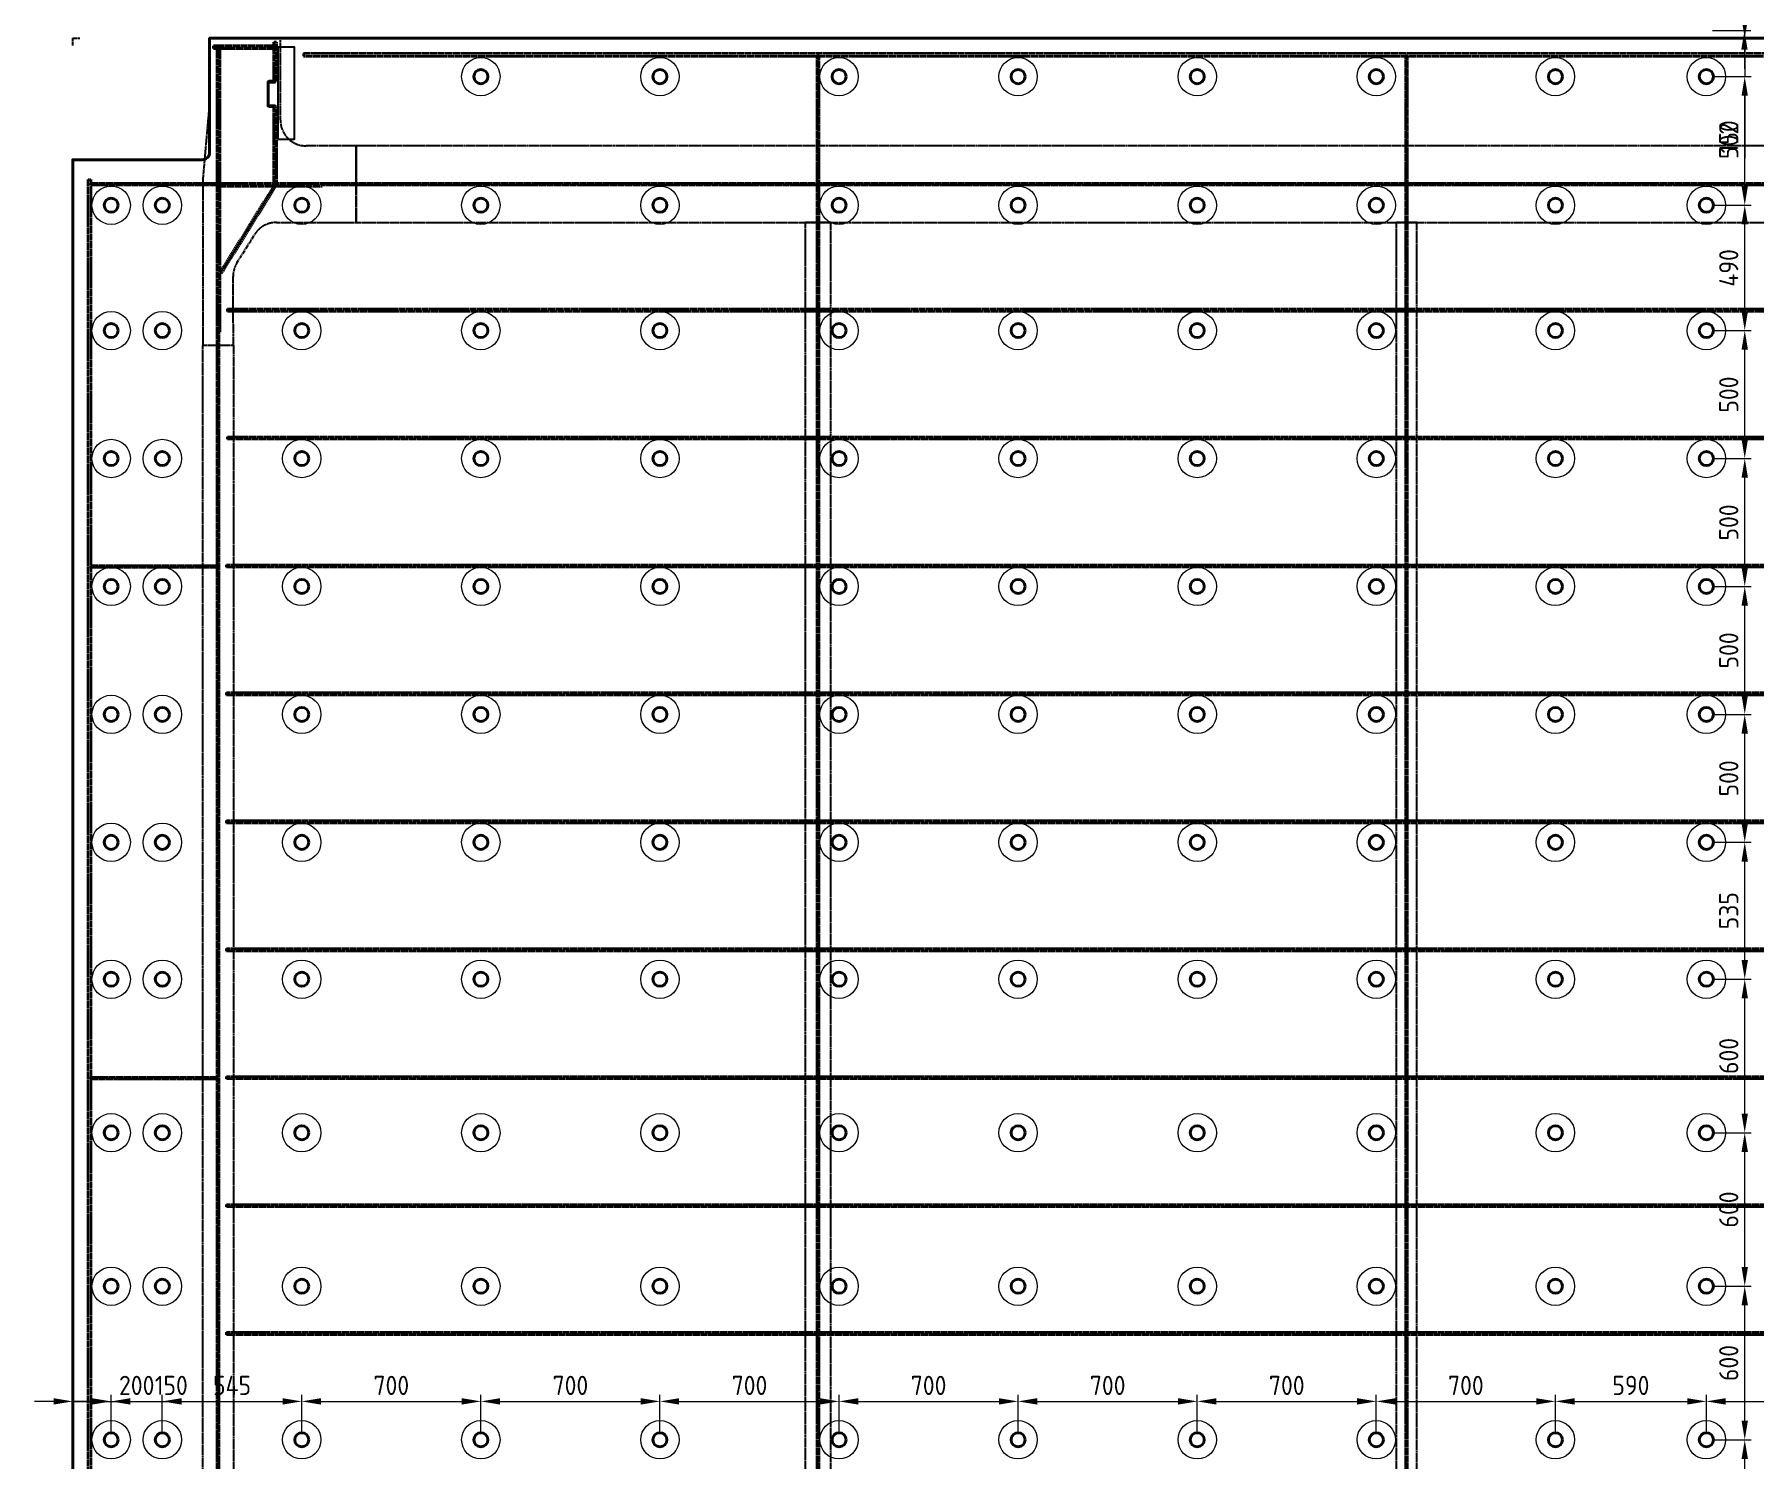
# Model space of a CAD drawing. Header units: millimetres. Extents: x -15442 to 12548, y -1071 to 35649.
# Drawn here: x -693 to 6031, y 4589 to 10159 of the extents above; entities that cross this region are included whole.
import ezdxf

# ---------------------------------------------------------------- set-up
doc = ezdxf.new("R2010")
doc.units = ezdxf.units.MM
for name, pattern in [('AM_ISO02W050', [7.5, 6, -1.5]), ('AM_ISO08W050', [18, 12, -1.5, 3, -1.5]), ('AM_ISO09W050', [22.5, 12, -1.5, 3, -1.5, 3, -1.5])]:
    doc.linetypes.add(name, pattern=pattern)
for name, color, linetype, lineweight in [('Mechanical-AM_0', 7, 'Continuous', 40), ('Mechanical-AM_11', 3, 'AM_ISO09W050', 25), ('Mechanical-AM_3', 6, 'AM_ISO02W050', 35), ('Mechanical-AM_7', 4, 'AM_ISO08W050', 25), ('Mechanical-AM_9', 253, 'Continuous', 0)]:
    doc.layers.add(name, color=color, linetype=linetype, lineweight=lineweight)
doc.styles.get("Standard").update_dxf_attribs({"font": 'ISOCP.SHX'})
doc.dimstyles.new('AM_ISO', dxfattribs={"dimtxt": 3, "dimasz": 3, "dimexe": 1, "dimexo": 1, "dimgap": 1, "dimtad": 1, "dimdec": 0, "dimdsep": 46, "dimtxsty": 'Standard', "dimcen": 0, "dimclrd": 256, "dimclre": 256, "dimclrt": 2, "dimadec": 0, "dimazin": 2, "dimtp": 0.1, "dimtm": 0.1, "dimtfac": 0.71, "dimtdec": 0, "dimtmove": 0, "dimatfit": 3, "dimfxl": 1, "dimtzin": 0, "dimlwd": -1, "dimlwe": -1, "dimarcsym": 1})

# ---------------------------------------------------------------- blocks, each defined once
blk = doc.blocks.new('cover in closed box DN90xSCH40')
for points in [[(30, 51), (5, 51), (5, 45), (30, 45)], [(36, -48), (36, 48), (30, 48), (30, -48)], [(30, -45), (5, -45), (5, -51), (30, -51)]]:
    blk.add_lwpolyline(points, close=True)
for points in [[(5, 51), (2, 51), (5, 48)], [(30, 48), (30, 51), (33, 48)], [(5, -51), (5, -48), (2, -51)], [(30, -48), (30, -51), (33, -48)]]:
    blk.add_solid(points)
blk = doc.blocks.new('*D2284')
at = {"layer": 'Defpoints', "color": 0, "transparency": 16777216}
for p in [(5841.2, 10324.2), (5991.2, 10324.2), (5841.2, 10174.2)]:
    blk.add_point(p, dxfattribs=at)
at = {"layer": 'Mechanical-AM_9', "transparency": 16777216}
for p, q in [((5991.2, 10399.2), (5991.2, 10644.3)), ((5866.2, 10324.2), (6016.2, 10324.2)), ((5991.2, 10174.2), (5991.2, 10324.2)), ((5866.2, 10174.2), (6016.2, 10174.2)), ((5991.2, 10099.2), (5991.2, 10024.2))]:
    blk.add_line(p, q, dxfattribs=at)
for points in [[(5978.7, 10399.2), (6003.7, 10399.2), (5991.2, 10324.2)], [(5978.7, 10099.2), (6003.7, 10099.2), (5991.2, 10174.2)]]:
    blk.add_solid(points, dxfattribs=at)
at = {"layer": 'Mechanical-AM_9', "color": 2, "transparency": 16777216, "insert": (5928.7, 10559.3), "char_height": 75, "attachment_point": 5, "rotation": 90}
blk.add_mtext('150', dxfattribs=at)
blk = doc.blocks.new('*D2384')
at = {"layer": 'Defpoints', "color": 0, "transparency": 16777216}
for p in [(-392.7, 4816.7), (-542.7, 4666.7), (-392.7, 4666.7)]:
    blk.add_point(p, dxfattribs=at)
at = {"layer": 'Mechanical-AM_9', "transparency": 16777216}
for p, q in [((-542.7, 4691.7), (-542.7, 4841.7)), ((-392.7, 4691.7), (-392.7, 4841.7)), ((-617.7, 4816.7), (-692.7, 4816.7)), ((-542.7, 4816.7), (-392.7, 4816.7)), ((-317.7, 4816.7), (-72.6, 4816.7))]:
    blk.add_line(p, q, dxfattribs=at)
for points in [[(-617.7, 4829.2), (-617.7, 4804.2), (-542.7, 4816.7)], [(-317.7, 4829.2), (-317.7, 4804.2), (-392.7, 4816.7)]]:
    blk.add_solid(points, dxfattribs=at)
at = {"layer": 'Mechanical-AM_9', "color": 2, "transparency": 16777216, "insert": (-157.6, 4879.2), "char_height": 75, "attachment_point": 5}
blk.add_mtext('150', dxfattribs=at)
blk = doc.blocks.new('*D2383')
at = {"layer": 'Defpoints', "color": 0, "transparency": 16777216}
for p in [(-192.7, 4816.7), (-392.7, 4666.7), (-192.7, 4666.7)]:
    blk.add_point(p, dxfattribs=at)
at = {"layer": 'Mechanical-AM_9', "transparency": 16777216}
for p, q in [((-392.7, 4691.7), (-392.7, 4841.7)), ((-192.7, 4691.7), (-192.7, 4841.7)), ((-467.7, 4816.7), (-542.7, 4816.7)), ((-392.7, 4816.7), (-192.7, 4816.7)), ((-117.7, 4816.7), (-42.7, 4816.7))]:
    blk.add_line(p, q, dxfattribs=at)
for points in [[(-467.7, 4829.2), (-467.7, 4804.2), (-392.7, 4816.7)], [(-117.7, 4829.2), (-117.7, 4804.2), (-192.7, 4816.7)]]:
    blk.add_solid(points, dxfattribs=at)
at = {"layer": 'Mechanical-AM_9', "color": 2, "transparency": 16777216, "insert": (-292.7, 4879.2), "char_height": 75, "attachment_point": 5}
blk.add_mtext('200', dxfattribs=at)
blk = doc.blocks.new('*D2382')
at = {"layer": 'Defpoints', "color": 0, "transparency": 16777216}
for p in [(352.3, 4816.7), (-192.7, 4666.7), (352.3, 4666.7)]:
    blk.add_point(p, dxfattribs=at)
at = {"layer": 'Mechanical-AM_9', "transparency": 16777216}
for p, q in [((-192.7, 4691.7), (-192.7, 4841.7)), ((352.3, 4691.7), (352.3, 4841.7)), ((-117.7, 4816.7), (277.3, 4816.7))]:
    blk.add_line(p, q, dxfattribs=at)
for points in [[(-117.7, 4829.2), (-117.7, 4804.2), (-192.7, 4816.7)], [(277.3, 4829.2), (277.3, 4804.2), (352.3, 4816.7)]]:
    blk.add_solid(points, dxfattribs=at)
at = {"layer": 'Mechanical-AM_9', "color": 2, "transparency": 16777216, "insert": (79.8, 4879.2), "char_height": 75, "attachment_point": 5}
blk.add_mtext('545', dxfattribs=at)
blk = doc.blocks.new('*D2381')
at = {"layer": 'Defpoints', "color": 0, "transparency": 16777216}
for p in [(1052.3, 4816.7), (352.3, 4666.7), (1052.3, 4666.7)]:
    blk.add_point(p, dxfattribs=at)
at = {"layer": 'Mechanical-AM_9', "transparency": 16777216}
for p, q in [((352.3, 4691.7), (352.3, 4841.7)), ((1052.3, 4691.7), (1052.3, 4841.7)), ((427.3, 4816.7), (977.3, 4816.7))]:
    blk.add_line(p, q, dxfattribs=at)
for points in [[(427.3, 4829.2), (427.3, 4804.2), (352.3, 4816.7)], [(977.3, 4829.2), (977.3, 4804.2), (1052.3, 4816.7)]]:
    blk.add_solid(points, dxfattribs=at)
at = {"layer": 'Mechanical-AM_9', "color": 2, "transparency": 16777216, "insert": (702.3, 4879.2), "char_height": 75, "attachment_point": 5}
blk.add_mtext('700', dxfattribs=at)
blk = doc.blocks.new('*D2380')
at = {"layer": 'Defpoints', "color": 0, "transparency": 16777216}
for p in [(1752.3, 4816.7), (1052.3, 4666.7), (1752.3, 4666.7)]:
    blk.add_point(p, dxfattribs=at)
at = {"layer": 'Mechanical-AM_9', "transparency": 16777216}
for p, q in [((1052.3, 4691.7), (1052.3, 4841.7)), ((1752.3, 4691.7), (1752.3, 4841.7)), ((1127.3, 4816.7), (1677.3, 4816.7))]:
    blk.add_line(p, q, dxfattribs=at)
for points in [[(1127.3, 4829.2), (1127.3, 4804.2), (1052.3, 4816.7)], [(1677.3, 4829.2), (1677.3, 4804.2), (1752.3, 4816.7)]]:
    blk.add_solid(points, dxfattribs=at)
at = {"layer": 'Mechanical-AM_9', "color": 2, "transparency": 16777216, "insert": (1402.3, 4879.2), "char_height": 75, "attachment_point": 5}
blk.add_mtext('700', dxfattribs=at)
blk = doc.blocks.new('*D2379')
at = {"layer": 'Defpoints', "color": 0, "transparency": 16777216}
for p in [(2452.3, 4816.7), (1752.3, 4666.7), (2452.3, 4666.7)]:
    blk.add_point(p, dxfattribs=at)
at = {"layer": 'Mechanical-AM_9', "transparency": 16777216}
for p, q in [((1752.3, 4691.7), (1752.3, 4841.7)), ((2452.3, 4691.7), (2452.3, 4841.7)), ((1827.3, 4816.7), (2377.3, 4816.7))]:
    blk.add_line(p, q, dxfattribs=at)
for points in [[(1827.3, 4829.2), (1827.3, 4804.2), (1752.3, 4816.7)], [(2377.3, 4829.2), (2377.3, 4804.2), (2452.3, 4816.7)]]:
    blk.add_solid(points, dxfattribs=at)
at = {"layer": 'Mechanical-AM_9', "color": 2, "transparency": 16777216, "insert": (2102.3, 4879.2), "char_height": 75, "attachment_point": 5}
blk.add_mtext('700', dxfattribs=at)
blk = doc.blocks.new('*D2378')
at = {"layer": 'Defpoints', "color": 0, "transparency": 16777216}
for p in [(3152.3, 4816.7), (2452.3, 4666.7), (3152.3, 4666.7)]:
    blk.add_point(p, dxfattribs=at)
at = {"layer": 'Mechanical-AM_9', "transparency": 16777216}
for p, q in [((2452.3, 4691.7), (2452.3, 4841.7)), ((3152.3, 4691.7), (3152.3, 4841.7)), ((2527.3, 4816.7), (3077.3, 4816.7))]:
    blk.add_line(p, q, dxfattribs=at)
for points in [[(2527.3, 4829.2), (2527.3, 4804.2), (2452.3, 4816.7)], [(3077.3, 4829.2), (3077.3, 4804.2), (3152.3, 4816.7)]]:
    blk.add_solid(points, dxfattribs=at)
at = {"layer": 'Mechanical-AM_9', "color": 2, "transparency": 16777216, "insert": (2802.3, 4879.2), "char_height": 75, "attachment_point": 5}
blk.add_mtext('700', dxfattribs=at)
blk = doc.blocks.new('*D2377')
at = {"layer": 'Defpoints', "color": 0, "transparency": 16777216}
for p in [(3852.3, 4816.7), (3152.3, 4666.7), (3852.3, 4666.7)]:
    blk.add_point(p, dxfattribs=at)
at = {"layer": 'Mechanical-AM_9', "transparency": 16777216}
for p, q in [((3152.3, 4691.7), (3152.3, 4841.7)), ((3852.3, 4691.7), (3852.3, 4841.7)), ((3227.3, 4816.7), (3777.3, 4816.7))]:
    blk.add_line(p, q, dxfattribs=at)
for points in [[(3227.3, 4829.2), (3227.3, 4804.2), (3152.3, 4816.7)], [(3777.3, 4829.2), (3777.3, 4804.2), (3852.3, 4816.7)]]:
    blk.add_solid(points, dxfattribs=at)
at = {"layer": 'Mechanical-AM_9', "color": 2, "transparency": 16777216, "insert": (3502.3, 4879.2), "char_height": 75, "attachment_point": 5}
blk.add_mtext('700', dxfattribs=at)
blk = doc.blocks.new('*D2376')
at = {"layer": 'Defpoints', "color": 0, "transparency": 16777216}
for p in [(4552.3, 4816.7), (3852.3, 4666.7), (4552.3, 4666.7)]:
    blk.add_point(p, dxfattribs=at)
at = {"layer": 'Mechanical-AM_9', "transparency": 16777216}
for p, q in [((3852.3, 4691.7), (3852.3, 4841.7)), ((4552.3, 4691.7), (4552.3, 4841.7)), ((3927.3, 4816.7), (4477.3, 4816.7))]:
    blk.add_line(p, q, dxfattribs=at)
for points in [[(3927.3, 4829.2), (3927.3, 4804.2), (3852.3, 4816.7)], [(4477.3, 4829.2), (4477.3, 4804.2), (4552.3, 4816.7)]]:
    blk.add_solid(points, dxfattribs=at)
at = {"layer": 'Mechanical-AM_9', "color": 2, "transparency": 16777216, "insert": (4202.3, 4879.2), "char_height": 75, "attachment_point": 5}
blk.add_mtext('700', dxfattribs=at)
blk = doc.blocks.new('*D2375')
at = {"layer": 'Defpoints', "color": 0, "transparency": 16777216}
for p in [(5252.3, 4816.7), (4552.3, 4666.7), (5252.3, 4666.7)]:
    blk.add_point(p, dxfattribs=at)
at = {"layer": 'Mechanical-AM_9', "transparency": 16777216}
for p, q in [((4552.3, 4691.7), (4552.3, 4841.7)), ((5252.3, 4691.7), (5252.3, 4841.7)), ((4627.3, 4816.7), (5177.3, 4816.7))]:
    blk.add_line(p, q, dxfattribs=at)
for points in [[(4627.3, 4829.2), (4627.3, 4804.2), (4552.3, 4816.7)], [(5177.3, 4829.2), (5177.3, 4804.2), (5252.3, 4816.7)]]:
    blk.add_solid(points, dxfattribs=at)
at = {"layer": 'Mechanical-AM_9', "color": 2, "transparency": 16777216, "insert": (4902.3, 4879.2), "char_height": 75, "attachment_point": 5}
blk.add_mtext('700', dxfattribs=at)
blk = doc.blocks.new('*D2374')
at = {"layer": 'Defpoints', "color": 0, "transparency": 16777216}
for p in [(5842.3, 4816.7), (5252.3, 4666.7), (5842.3, 4666.7)]:
    blk.add_point(p, dxfattribs=at)
at = {"layer": 'Mechanical-AM_9', "transparency": 16777216}
for p, q in [((5252.3, 4691.7), (5252.3, 4841.7)), ((5842.3, 4691.7), (5842.3, 4841.7)), ((5327.3, 4816.7), (5767.3, 4816.7))]:
    blk.add_line(p, q, dxfattribs=at)
for points in [[(5327.3, 4829.2), (5327.3, 4804.2), (5252.3, 4816.7)], [(5767.3, 4829.2), (5767.3, 4804.2), (5842.3, 4816.7)]]:
    blk.add_solid(points, dxfattribs=at)
at = {"layer": 'Mechanical-AM_9', "color": 2, "transparency": 16777216, "insert": (5547.3, 4879.2), "char_height": 75, "attachment_point": 5}
blk.add_mtext('590', dxfattribs=at)
blk = doc.blocks.new('*D2373')
at = {"layer": 'Defpoints', "color": 0, "transparency": 16777216}
for p in [(6542.3, 4816.7), (5842.3, 4666.7), (6542.3, 4666.7)]:
    blk.add_point(p, dxfattribs=at)
at = {"layer": 'Mechanical-AM_9', "transparency": 16777216}
for p, q in [((5842.3, 4691.7), (5842.3, 4841.7)), ((6542.3, 4691.7), (6542.3, 4841.7)), ((5917.3, 4816.7), (6467.3, 4816.7))]:
    blk.add_line(p, q, dxfattribs=at)
for points in [[(5917.3, 4829.2), (5917.3, 4804.2), (5842.3, 4816.7)], [(6467.3, 4829.2), (6467.3, 4804.2), (6542.3, 4816.7)]]:
    blk.add_solid(points, dxfattribs=at)
at = {"layer": 'Mechanical-AM_9', "color": 2, "transparency": 16777216, "insert": (6192.3, 4879.2), "char_height": 75, "attachment_point": 5}
blk.add_mtext('700', dxfattribs=at)
blk = doc.blocks.new('*D2362')
at = {"layer": 'Defpoints', "color": 0, "transparency": 16777216}
for p in [(5842.3, 10144.2), (5842.3, 9994.2), (5992.3, 9994.2)]:
    blk.add_point(p, dxfattribs=at)
at = {"layer": 'Mechanical-AM_9', "transparency": 16777216}
for p, q in [((5992.3, 10219.2), (5992.3, 10294.2)), ((5867.3, 10144.2), (6017.3, 10144.2)), ((5992.3, 10144.2), (5992.3, 9994.2)), ((5867.3, 9994.2), (6017.3, 9994.2)), ((5992.3, 9919.2), (5992.3, 9674.2))]:
    blk.add_line(p, q, dxfattribs=at)
for points in [[(5979.8, 10219.2), (6004.8, 10219.2), (5992.3, 10144.2)], [(5979.8, 9919.2), (6004.8, 9919.2), (5992.3, 9994.2)]]:
    blk.add_solid(points, dxfattribs=at)
at = {"layer": 'Mechanical-AM_9', "color": 2, "transparency": 16777216, "insert": (5929.8, 9759.2), "char_height": 75, "attachment_point": 5, "rotation": 90}
blk.add_mtext('150', dxfattribs=at)
blk = doc.blocks.new('*D2352')
at = {"layer": 'Defpoints', "color": 0, "transparency": 16777216}
for p in [(5842.3, 4666.7), (5992.3, 4666.7), (5842.3, 4166.7)]:
    blk.add_point(p, dxfattribs=at)
at = {"layer": 'Mechanical-AM_9', "transparency": 16777216}
for p, q in [((5867.3, 4666.7), (6017.3, 4666.7)), ((5992.3, 4241.7), (5992.3, 4591.7)), ((5867.3, 4166.7), (6017.3, 4166.7))]:
    blk.add_line(p, q, dxfattribs=at)
for points in [[(5979.8, 4591.7), (6004.8, 4591.7), (5992.3, 4666.7)], [(5979.8, 4241.7), (6004.8, 4241.7), (5992.3, 4166.7)]]:
    blk.add_solid(points, dxfattribs=at)
at = {"layer": 'Mechanical-AM_9', "color": 2, "transparency": 16777216, "insert": (5929.8, 4416.7), "char_height": 75, "attachment_point": 5, "rotation": 90}
blk.add_mtext('500', dxfattribs=at)
blk = doc.blocks.new('*D2351')
at = {"layer": 'Defpoints', "color": 0, "transparency": 16777216}
for p in [(5842.3, 5266.7), (5992.3, 5266.7), (5842.3, 4666.7)]:
    blk.add_point(p, dxfattribs=at)
at = {"layer": 'Mechanical-AM_9', "transparency": 16777216}
for p, q in [((5867.3, 5266.7), (6017.3, 5266.7)), ((5992.3, 4741.7), (5992.3, 5191.7)), ((5867.3, 4666.7), (6017.3, 4666.7))]:
    blk.add_line(p, q, dxfattribs=at)
for points in [[(5979.8, 5191.7), (6004.8, 5191.7), (5992.3, 5266.7)], [(5979.8, 4741.7), (6004.8, 4741.7), (5992.3, 4666.7)]]:
    blk.add_solid(points, dxfattribs=at)
at = {"layer": 'Mechanical-AM_9', "color": 2, "transparency": 16777216, "insert": (5929.8, 4966.7), "char_height": 75, "attachment_point": 5, "rotation": 90}
blk.add_mtext('600', dxfattribs=at)
blk = doc.blocks.new('*D2350')
at = {"layer": 'Defpoints', "color": 0, "transparency": 16777216}
for p in [(5842.3, 5866.7), (5992.3, 5866.7), (5842.3, 5266.7)]:
    blk.add_point(p, dxfattribs=at)
at = {"layer": 'Mechanical-AM_9', "transparency": 16777216}
for p, q in [((5867.3, 5866.7), (6017.3, 5866.7)), ((5992.3, 5341.7), (5992.3, 5791.7)), ((5867.3, 5266.7), (6017.3, 5266.7))]:
    blk.add_line(p, q, dxfattribs=at)
for points in [[(5979.8, 5791.7), (6004.8, 5791.7), (5992.3, 5866.7)], [(5979.8, 5341.7), (6004.8, 5341.7), (5992.3, 5266.7)]]:
    blk.add_solid(points, dxfattribs=at)
at = {"layer": 'Mechanical-AM_9', "color": 2, "transparency": 16777216, "insert": (5929.8, 5566.7), "char_height": 75, "attachment_point": 5, "rotation": 90}
blk.add_mtext('600', dxfattribs=at)
blk = doc.blocks.new('*D2349')
at = {"layer": 'Defpoints', "color": 0, "transparency": 16777216}
for p in [(5842.3, 6466.7), (5992.3, 6466.7), (5842.3, 5866.7)]:
    blk.add_point(p, dxfattribs=at)
at = {"layer": 'Mechanical-AM_9', "transparency": 16777216}
for p, q in [((5867.3, 6466.7), (6017.3, 6466.7)), ((5992.3, 5941.7), (5992.3, 6391.7)), ((5867.3, 5866.7), (6017.3, 5866.7))]:
    blk.add_line(p, q, dxfattribs=at)
for points in [[(5979.8, 6391.7), (6004.8, 6391.7), (5992.3, 6466.7)], [(5979.8, 5941.7), (6004.8, 5941.7), (5992.3, 5866.7)]]:
    blk.add_solid(points, dxfattribs=at)
at = {"layer": 'Mechanical-AM_9', "color": 2, "transparency": 16777216, "insert": (5929.8, 6166.7), "char_height": 75, "attachment_point": 5, "rotation": 90}
blk.add_mtext('600', dxfattribs=at)
blk = doc.blocks.new('*D2348')
at = {"layer": 'Defpoints', "color": 0, "transparency": 16777216}
for p in [(5842.3, 7001.7), (5992.3, 7001.7), (5842.3, 6466.7)]:
    blk.add_point(p, dxfattribs=at)
at = {"layer": 'Mechanical-AM_9', "transparency": 16777216}
for p, q in [((5867.3, 7001.7), (6017.3, 7001.7)), ((5992.3, 6541.7), (5992.3, 6926.7)), ((5867.3, 6466.7), (6017.3, 6466.7))]:
    blk.add_line(p, q, dxfattribs=at)
for points in [[(5979.8, 6926.7), (6004.8, 6926.7), (5992.3, 7001.7)], [(5979.8, 6541.7), (6004.8, 6541.7), (5992.3, 6466.7)]]:
    blk.add_solid(points, dxfattribs=at)
at = {"layer": 'Mechanical-AM_9', "color": 2, "transparency": 16777216, "insert": (5929.8, 6734.2), "char_height": 75, "attachment_point": 5, "rotation": 90}
blk.add_mtext('535', dxfattribs=at)
blk = doc.blocks.new('*D2347')
at = {"layer": 'Defpoints', "color": 0, "transparency": 16777216}
for p in [(5842.3, 7501.7), (5992.3, 7501.7), (5842.3, 7001.7)]:
    blk.add_point(p, dxfattribs=at)
at = {"layer": 'Mechanical-AM_9', "transparency": 16777216}
for p, q in [((5867.3, 7501.7), (6017.3, 7501.7)), ((5992.3, 7076.7), (5992.3, 7426.7)), ((5867.3, 7001.7), (6017.3, 7001.7))]:
    blk.add_line(p, q, dxfattribs=at)
for points in [[(5979.8, 7426.7), (6004.8, 7426.7), (5992.3, 7501.7)], [(5979.8, 7076.7), (6004.8, 7076.7), (5992.3, 7001.7)]]:
    blk.add_solid(points, dxfattribs=at)
at = {"layer": 'Mechanical-AM_9', "color": 2, "transparency": 16777216, "insert": (5929.8, 7251.7), "char_height": 75, "attachment_point": 5, "rotation": 90}
blk.add_mtext('500', dxfattribs=at)
blk = doc.blocks.new('*D2346')
at = {"layer": 'Defpoints', "color": 0, "transparency": 16777216}
for p in [(5842.3, 8001.7), (5992.3, 8001.7), (5842.3, 7501.7)]:
    blk.add_point(p, dxfattribs=at)
at = {"layer": 'Mechanical-AM_9', "transparency": 16777216}
for p, q in [((5867.3, 8001.7), (6017.3, 8001.7)), ((5992.3, 7576.7), (5992.3, 7926.7)), ((5867.3, 7501.7), (6017.3, 7501.7))]:
    blk.add_line(p, q, dxfattribs=at)
for points in [[(5979.8, 7926.7), (6004.8, 7926.7), (5992.3, 8001.7)], [(5979.8, 7576.7), (6004.8, 7576.7), (5992.3, 7501.7)]]:
    blk.add_solid(points, dxfattribs=at)
at = {"layer": 'Mechanical-AM_9', "color": 2, "transparency": 16777216, "insert": (5929.8, 7751.7), "char_height": 75, "attachment_point": 5, "rotation": 90}
blk.add_mtext('500', dxfattribs=at)
blk = doc.blocks.new('*D2345')
at = {"layer": 'Defpoints', "color": 0, "transparency": 16777216}
for p in [(5842.3, 8501.7), (5992.3, 8501.7), (5842.3, 8001.7)]:
    blk.add_point(p, dxfattribs=at)
at = {"layer": 'Mechanical-AM_9', "transparency": 16777216}
for p, q in [((5867.3, 8501.7), (6017.3, 8501.7)), ((5992.3, 8076.7), (5992.3, 8426.7)), ((5867.3, 8001.7), (6017.3, 8001.7))]:
    blk.add_line(p, q, dxfattribs=at)
for points in [[(5979.8, 8426.7), (6004.8, 8426.7), (5992.3, 8501.7)], [(5979.8, 8076.7), (6004.8, 8076.7), (5992.3, 8001.7)]]:
    blk.add_solid(points, dxfattribs=at)
at = {"layer": 'Mechanical-AM_9', "color": 2, "transparency": 16777216, "insert": (5929.8, 8251.7), "char_height": 75, "attachment_point": 5, "rotation": 90}
blk.add_mtext('500', dxfattribs=at)
blk = doc.blocks.new('*D2344')
at = {"layer": 'Defpoints', "color": 0, "transparency": 16777216}
for p in [(5842.3, 9001.7), (5992.3, 9001.7), (5842.3, 8501.7)]:
    blk.add_point(p, dxfattribs=at)
at = {"layer": 'Mechanical-AM_9', "transparency": 16777216}
for p, q in [((5867.3, 9001.7), (6017.3, 9001.7)), ((5992.3, 8576.7), (5992.3, 8926.7)), ((5867.3, 8501.7), (6017.3, 8501.7))]:
    blk.add_line(p, q, dxfattribs=at)
for points in [[(5979.8, 8926.7), (6004.8, 8926.7), (5992.3, 9001.7)], [(5979.8, 8576.7), (6004.8, 8576.7), (5992.3, 8501.7)]]:
    blk.add_solid(points, dxfattribs=at)
at = {"layer": 'Mechanical-AM_9', "color": 2, "transparency": 16777216, "insert": (5929.8, 8751.7), "char_height": 75, "attachment_point": 5, "rotation": 90}
blk.add_mtext('500', dxfattribs=at)
blk = doc.blocks.new('*D2343')
at = {"layer": 'Defpoints', "color": 0, "transparency": 16777216}
for p in [(5842.3, 9491.7), (5992.3, 9491.7), (5842.3, 9001.7)]:
    blk.add_point(p, dxfattribs=at)
at = {"layer": 'Mechanical-AM_9', "transparency": 16777216}
for p, q in [((5867.3, 9491.7), (6017.3, 9491.7)), ((5992.3, 9076.7), (5992.3, 9416.7)), ((5867.3, 9001.7), (6017.3, 9001.7))]:
    blk.add_line(p, q, dxfattribs=at)
for points in [[(5979.8, 9416.7), (6004.8, 9416.7), (5992.3, 9491.7)], [(5979.8, 9076.7), (6004.8, 9076.7), (5992.3, 9001.7)]]:
    blk.add_solid(points, dxfattribs=at)
at = {"layer": 'Mechanical-AM_9', "color": 2, "transparency": 16777216, "insert": (5929.8, 9246.7), "char_height": 75, "attachment_point": 5, "rotation": 90}
blk.add_mtext('490', dxfattribs=at)
blk = doc.blocks.new('*D2342')
at = {"layer": 'Defpoints', "color": 0, "transparency": 16777216}
for p in [(5842.3, 9994.2), (5992.3, 9994.2), (5842.3, 9491.7)]:
    blk.add_point(p, dxfattribs=at)
at = {"layer": 'Mechanical-AM_9', "transparency": 16777216}
for p, q in [((5867.3, 9994.2), (6017.3, 9994.2)), ((5992.3, 9566.7), (5992.3, 9919.2)), ((5867.3, 9491.7), (6017.3, 9491.7))]:
    blk.add_line(p, q, dxfattribs=at)
for points in [[(5979.8, 9919.2), (6004.8, 9919.2), (5992.3, 9994.2)], [(5979.8, 9566.7), (6004.8, 9566.7), (5992.3, 9491.7)]]:
    blk.add_solid(points, dxfattribs=at)
at = {"layer": 'Mechanical-AM_9', "color": 2, "transparency": 16777216, "insert": (5929.8, 9743), "char_height": 75, "attachment_point": 5, "rotation": 90}
blk.add_mtext('502', dxfattribs=at)
blk = doc.blocks.new('PNL_01_2_L.H_2_2_2_2_2_2', base_point=(-542.7, 10174.2))
at = {"layer": 'Mechanical-AM_9'}
dim = blk.add_aligned_dim(p1=(5841.2, 10174.2), p2=(5841.2, 10324.2), distance=-150, dimstyle='AM_ISO', override={"dimscale": 25}, dxfattribs=at)
dim.commit()
dim.dimension.update_dxf_attribs({"geometry": '*D2284', "text_midpoint": (5928.7, 10559.3)})
blk = doc.blocks.new('PNL_01_2_L.H_2_2_2_2_2_2_2', base_point=(-542.7, -1070.8))
for centre in [(1052.3, 9994.2), (1752.3, 9994.2), (2452.3, 9994.2), (3152.3, 9994.2), (3852.3, 9994.2), (4552.3, 9994.2), (5252.3, 9994.2), (5842.3, 9994.2), (-392.7, 9491.7), (-192.7, 9491.7), (352.3, 9491.7), (1052.3, 9491.7), (1752.3, 9491.7), (2452.3, 9491.7), (3152.3, 9491.7), (3852.3, 9491.7), (4552.3, 9491.7), (5252.3, 9491.7), (5842.3, 9491.7), (-392.7, 9001.7), (-192.7, 9001.7), (352.3, 9001.7), (1052.3, 9001.7), (1752.3, 9001.7), (2452.3, 9001.7), (3152.3, 9001.7), (3852.3, 9001.7), (4552.3, 9001.7), (5252.3, 9001.7), (5842.3, 9001.7), (-392.7, 8501.7), (-192.7, 8501.7), (352.3, 8501.7), (1052.3, 8501.7), (1752.3, 8501.7), (2452.3, 8501.7), (3152.3, 8501.7), (3852.3, 8501.7), (4552.3, 8501.7), (5252.3, 8501.7), (5842.3, 8501.7), (-392.7, 8001.7), (-192.7, 8001.7), (352.3, 8001.7), (1052.3, 8001.7), (1752.3, 8001.7), (2452.3, 8001.7), (3152.3, 8001.7), (3852.3, 8001.7), (4552.3, 8001.7), (5252.3, 8001.7), (5842.3, 8001.7), (-392.7, 7501.7), (-192.7, 7501.7), (352.3, 7501.7), (1052.3, 7501.7), (1752.3, 7501.7), (2452.3, 7501.7), (3152.3, 7501.7), (3852.3, 7501.7), (4552.3, 7501.7), (5252.3, 7501.7), (5842.3, 7501.7), (-392.7, 7001.7), (-192.7, 7001.7), (352.3, 7001.7), (1052.3, 7001.7), (1752.3, 7001.7), (2452.3, 7001.7), (3152.3, 7001.7), (3852.3, 7001.7), (4552.3, 7001.7), (5252.3, 7001.7), (5842.3, 7001.7), (-392.7, 6466.7), (-192.7, 6466.7), (352.3, 6466.7), (1052.3, 6466.7), (1752.3, 6466.7), (2452.3, 6466.7), (3152.3, 6466.7), (3852.3, 6466.7), (4552.3, 6466.7), (5252.3, 6466.7), (5842.3, 6466.7), (-392.7, 5866.7), (-192.7, 5866.7), (352.3, 5866.7), (1052.3, 5866.7), (1752.3, 5866.7), (2452.3, 5866.7), (3152.3, 5866.7), (3852.3, 5866.7), (4552.3, 5866.7), (5252.3, 5866.7), (5842.3, 5866.7), (-392.7, 5266.7), (-192.7, 5266.7), (352.3, 5266.7), (1052.3, 5266.7), (1752.3, 5266.7), (2452.3, 5266.7), (3152.3, 5266.7), (3852.3, 5266.7), (4552.3, 5266.7), (5252.3, 5266.7), (5842.3, 5266.7), (-392.7, 4666.7), (-192.7, 4666.7), (352.3, 4666.7), (1052.3, 4666.7), (1752.3, 4666.7), (2452.3, 4666.7), (3152.3, 4666.7), (3852.3, 4666.7), (4552.3, 4666.7), (5252.3, 4666.7), (5842.3, 4666.7)]:
    blk.add_circle(centre, 27.5)
at = {"layer": 'Mechanical-AM_9'}
for centre in [(1052.3, 9994.2), (1752.3, 9994.2), (2452.3, 9994.2), (3152.3, 9994.2), (3852.3, 9994.2), (4552.3, 9994.2), (5252.3, 9994.2), (5842.3, 9994.2), (-392.7, 9491.7), (-192.7, 9491.7), (352.3, 9491.7), (1052.3, 9491.7), (1752.3, 9491.7), (2452.3, 9491.7), (3152.3, 9491.7), (3852.3, 9491.7), (4552.3, 9491.7), (5252.3, 9491.7), (5842.3, 9491.7), (-392.7, 9001.7), (-192.7, 9001.7), (352.3, 9001.7), (1052.3, 9001.7), (1752.3, 9001.7), (2452.3, 9001.7), (3152.3, 9001.7), (3852.3, 9001.7), (4552.3, 9001.7), (5252.3, 9001.7), (5842.3, 9001.7), (-392.7, 8501.7), (-192.7, 8501.7), (352.3, 8501.7), (1052.3, 8501.7), (1752.3, 8501.7), (2452.3, 8501.7), (3152.3, 8501.7), (3852.3, 8501.7), (4552.3, 8501.7), (5252.3, 8501.7), (5842.3, 8501.7), (-392.7, 8001.7), (-192.7, 8001.7), (352.3, 8001.7), (1052.3, 8001.7), (1752.3, 8001.7), (2452.3, 8001.7), (3152.3, 8001.7), (3852.3, 8001.7), (4552.3, 8001.7), (5252.3, 8001.7), (5842.3, 8001.7), (-392.7, 7501.7), (-192.7, 7501.7), (352.3, 7501.7), (1052.3, 7501.7), (1752.3, 7501.7), (2452.3, 7501.7), (3152.3, 7501.7), (3852.3, 7501.7), (4552.3, 7501.7), (5252.3, 7501.7), (5842.3, 7501.7), (-392.7, 7001.7), (-192.7, 7001.7), (352.3, 7001.7), (1052.3, 7001.7), (1752.3, 7001.7), (2452.3, 7001.7), (3152.3, 7001.7), (3852.3, 7001.7), (4552.3, 7001.7), (5252.3, 7001.7), (5842.3, 7001.7), (-392.7, 6466.7), (-192.7, 6466.7), (352.3, 6466.7), (1052.3, 6466.7), (1752.3, 6466.7), (2452.3, 6466.7), (3152.3, 6466.7), (3852.3, 6466.7), (4552.3, 6466.7), (5252.3, 6466.7), (5842.3, 6466.7), (-392.7, 5866.7), (-192.7, 5866.7), (352.3, 5866.7), (1052.3, 5866.7), (1752.3, 5866.7), (2452.3, 5866.7), (3152.3, 5866.7), (3852.3, 5866.7), (4552.3, 5866.7), (5252.3, 5866.7), (5842.3, 5866.7), (-392.7, 5266.7), (-192.7, 5266.7), (352.3, 5266.7), (1052.3, 5266.7), (1752.3, 5266.7), (2452.3, 5266.7), (3152.3, 5266.7), (3852.3, 5266.7), (4552.3, 5266.7), (5252.3, 5266.7), (5842.3, 5266.7), (-392.7, 4666.7), (-192.7, 4666.7), (352.3, 4666.7), (1052.3, 4666.7), (1752.3, 4666.7), (2452.3, 4666.7), (3152.3, 4666.7), (3852.3, 4666.7), (4552.3, 4666.7), (5252.3, 4666.7), (5842.3, 4666.7)]:
    blk.add_circle(centre, 75, dxfattribs=at)
for p1, p2, distance, picture, middle in [((5842.3, 10144.2), (5842.3, 9994.2), 150, '*D2362', (5929.8, 9759.2)), ((5842.325, 9491.7319), (5842.325, 9994.2317), -150, '*D2342', (5929.8177, 9742.9818)), ((5842.3, 9001.7), (5842.3, 9491.7), -150, '*D2343', (5929.8, 9246.7)), ((5842.3, 8501.7), (5842.3, 9001.7), -150, '*D2344', (5929.8, 8751.7)), ((5842.3, 8001.7), (5842.3, 8501.7), -150, '*D2345', (5929.8, 8251.7)), ((5842.3, 7501.7), (5842.3, 8001.7), -150, '*D2346', (5929.8, 7751.7)), ((5842.3, 7001.7), (5842.3, 7501.7), -150, '*D2347', (5929.8, 7251.7)), ((5842.3, 6466.7), (5842.3, 7001.7), -150, '*D2348', (5929.8, 6734.2)), ((5842.3, 5866.7), (5842.3, 6466.7), -150, '*D2349', (5929.8, 6166.7)), ((5842.3, 5266.7), (5842.3, 5866.7), -150, '*D2350', (5929.8, 5566.7)), ((5842.3, 4666.7), (5842.3, 5266.7), -150, '*D2351', (5929.8, 4966.7)), ((-542.7, 4666.7), (-392.7, 4666.7), 150, '*D2384', (-157.6, 4879.2)), ((-392.7, 4666.7), (-192.7, 4666.7), 150, '*D2383', (-292.7, 4879.2)), ((-192.7, 4666.7), (352.3, 4666.7), 150, '*D2382', (79.8, 4879.2)), ((352.3, 4666.7), (1052.3, 4666.7), 150, '*D2381', (702.3, 4879.2)), ((1052.3, 4666.7), (1752.3, 4666.7), 150, '*D2380', (1402.3, 4879.2)), ((1752.3, 4666.7), (2452.3, 4666.7), 150, '*D2379', (2102.3, 4879.2)), ((2452.3, 4666.7), (3152.3, 4666.7), 150, '*D2378', (2802.3, 4879.2)), ((3152.3, 4666.7), (3852.3, 4666.7), 150, '*D2377', (3502.3, 4879.2)), ((3852.3, 4666.7), (4552.3, 4666.7), 150, '*D2376', (4202.3, 4879.2)), ((4552.3, 4666.7), (5252.3, 4666.7), 150, '*D2375', (4902.3, 4879.2)), ((5252.3, 4666.7), (5842.3, 4666.7), 150, '*D2374', (5547.3, 4879.2)), ((5842.3, 4666.7), (6542.3, 4666.7), 150, '*D2373', (6192.3, 4879.2)), ((5842.3, 4166.7), (5842.3, 4666.7), -150, '*D2352', (5929.8, 4416.7))]:
    dim = blk.add_aligned_dim(p1=p1, p2=p2, distance=distance, dimstyle='AM_ISO', override={"dimscale": 25}, dxfattribs=at)
    dim.commit()
    dim.dimension.update_dxf_attribs({"geometry": picture, "text_midpoint": middle})

msp = doc.modelspace()

# ---------------------------------------------------------------- linework, layer by layer
msp.add_lwpolyline([(258.8, 9749.2), (323.8, 9749.2), (323.8, 10109.2), (258.8, 10109.2)], close=True)
at = {"layer": 'Mechanical-AM_0'}
msp.add_lwpolyline([(11642.3, 10144.2), (-7.7, 10144.2), (-7.7, 9699.2, -0.414214), (-37.7, 9669.2), (-542.7, 9669.2), (-542.7, -800.8), (-168.7, -800.8, -0.414214), (-138.7, -830.8), (-138.7, -1070.8), (92.3, -1070.8, 0.414214), (162.3, -1000.8), (162.3, -870.8, -0.414214), (192.3, -840.8), (5220.3, -840.8), (5380.3, -800.8), (6021.3, -800.8), (6086.3, -816.8)], format="xyb", dxfattribs=at)
at = {"layer": 'Mechanical-AM_0', "linetype": 'AM_ISO02W050'}
for points in [[(243.8, 10104.2), (7.3, 10104.2), (7.3, 10114.2), (243.8, 10114.2)], [(22.3, 10104.2), (32.3, 10104.2), (32.3, 8994.7), (22.3, 8994.7)], [(243.8, 10129.2), (253.8, 10129.2), (253.8, 9977.7), (243.8, 9977.7)], [(2367.3, 9576.7), (2373.3, 9576.7), (2373.3, 10074.2), (2367.3, 10074.2)], [(4667.3, 9576.7), (4673.3, 9576.7), (4673.3, 10074.2), (4667.3, 10074.2)], [(243.8, 9576.7), (253.8, 9576.7), (253.8, 9875.7), (243.8, 9875.7)], [(22.3, 9570.7), (-472.7, 9570.7), (-472.7, 9576.7), (22.3, 9576.7)], [(432.3, 9566.7), (32.3, 9566.7), (32.3, 9576.7), (432.3, 9576.7)], [(249.3, 9564.2), (37.8, 9224.7), (32.3, 9227.2), (243.8, 9566.7)], [(432.3, 9576.7), (6256.8, 9576.7), (6256.8, 9570.7), (432.3, 9570.7)], [(2367.3, -515.2), (2373.3, -515.2), (2373.3, 9570.7), (2367.3, 9570.7)], [(4667.3, -515.2), (4673.3, -515.2), (4673.3, 9570.7), (4667.3, 9570.7)], [(22.3, 129.7), (28.3, 129.7), (28.3, 8994.7), (22.3, 8994.7)], [(-472.7, 8082.7), (22.3, 8082.7), (22.3, 8076.7), (-472.7, 8076.7)], [(-472.7, 6076.7), (22.3, 6076.7), (22.3, 6082.7), (-472.7, 6082.7)]]:
    msp.add_lwpolyline(points, close=True, dxfattribs=at)
at = {"layer": 'Mechanical-AM_11', "color": 3}
msp.add_lwpolyline([(99.1, 9266.5), (168.1, 9377.3, -0.259422), (253.2, 9424.4), (565.4, 9423.7), (565.4, 9723.7), (368.8, 9723.7, -0.414214), (268.8, 9823.7), (268.8, 10144.2), (-7.7, 10144.2), (-7.7, 9899.2), (-34.7, 9591.7), (-34.7, 8944.7), (85.3, 8944.7), (83.9, 9213.1, -0.141599)], format="xyb", close=True, dxfattribs=at)
msp.add_lwpolyline([(8812.7, 9423.7), (11069.2, 9423.7), (11069.2, 9723.7), (8812.7, 9723.7), (8722.6, 9753.7), (8402.6, 9753.7), (6697.3, 9753.7), (6607.5, 9723.7), (565.4, 9723.7), (565.4, 9423.7), (6607.5, 9423.7), (6697.3, 9453.7), (8722.6, 9453.7), (8812.7, 9423.7)], dxfattribs=at)
for points in [[(2420.3, 9423.7), (2320.3, 9423.7), (2320.3, -368.2), (2420.3, -368.2)], [(4710.3, 9423.7), (4630.3, 9423.7), (4630.3, -368.2), (4710.3, -368.2)], [(-34.7, 1659.7), (-34.7, 8944.7), (85.3, 8944.7), (85.3, 1659.7)]]:
    msp.add_lwpolyline(points, close=True, dxfattribs=at)
at = {"layer": 'Mechanical-AM_3', "color": 30, "linetype": 'AM_ISO02W050'}
for points in [[(358.8, 10074.2), (11275.8, 10074.2), (11275.8, 10084.2), (358.8, 10084.2)], [(-472.7, 9591.7), (-472.7, -755.8), (-482.7, -755.8), (-482.7, 9591.7)], [(11572.3, 9076.7), (62.3, 9076.7), (62.3, 9086.7), (11572.3, 9086.7)], [(11576.3, 8576.7), (62.3, 8576.7), (62.3, 8586.7), (11576.3, 8586.7)], [(11576.3, 8076.7), (58.3, 8076.7), (58.3, 8086.7), (11576.3, 8086.7)], [(11576.3, 7576.7), (58.3, 7576.7), (58.3, 7586.7), (11576.3, 7586.7)], [(11576.3, 7076.7), (58.3, 7076.7), (58.3, 7086.7), (11576.3, 7086.7)], [(11576.3, 6576.7), (58.3, 6576.7), (58.3, 6586.7), (11576.3, 6586.7)], [(11576.3, 6076.7), (58.3, 6076.7), (58.3, 6086.7), (11576.3, 6086.7)], [(11576.3, 5576.7), (58.3, 5576.7), (58.3, 5586.7), (11576.3, 5586.7)], [(11576.3, 5076.7), (58.3, 5076.7), (58.3, 5086.7), (11576.3, 5086.7)]]:
    msp.add_lwpolyline(points, close=True, dxfattribs=at)
at = {"layer": 'Mechanical-AM_7'}
msp.add_lwpolyline([(-542.7, 10115.6), (-542.7, 10144.2), (-514.7, 10144.2)], dxfattribs=at)

# ---------------------------------------------------------------- block references
at = {"rotation": 180}
msp.add_blockref('cover in closed box DN90xSCH40', (253.8, 9926.7), dxfattribs=at)
at = {"layer": 'Mechanical-AM_0'}
for name, p in [('PNL_01_2_L.H_2_2_2_2_2_2', (-542.7, 10174.2)), ('PNL_01_2_L.H_2_2_2_2_2_2_2', (-542.7, -1070.8))]:
    msp.add_blockref(name, p, dxfattribs=at)

doc.saveas('drawing.dxf')
